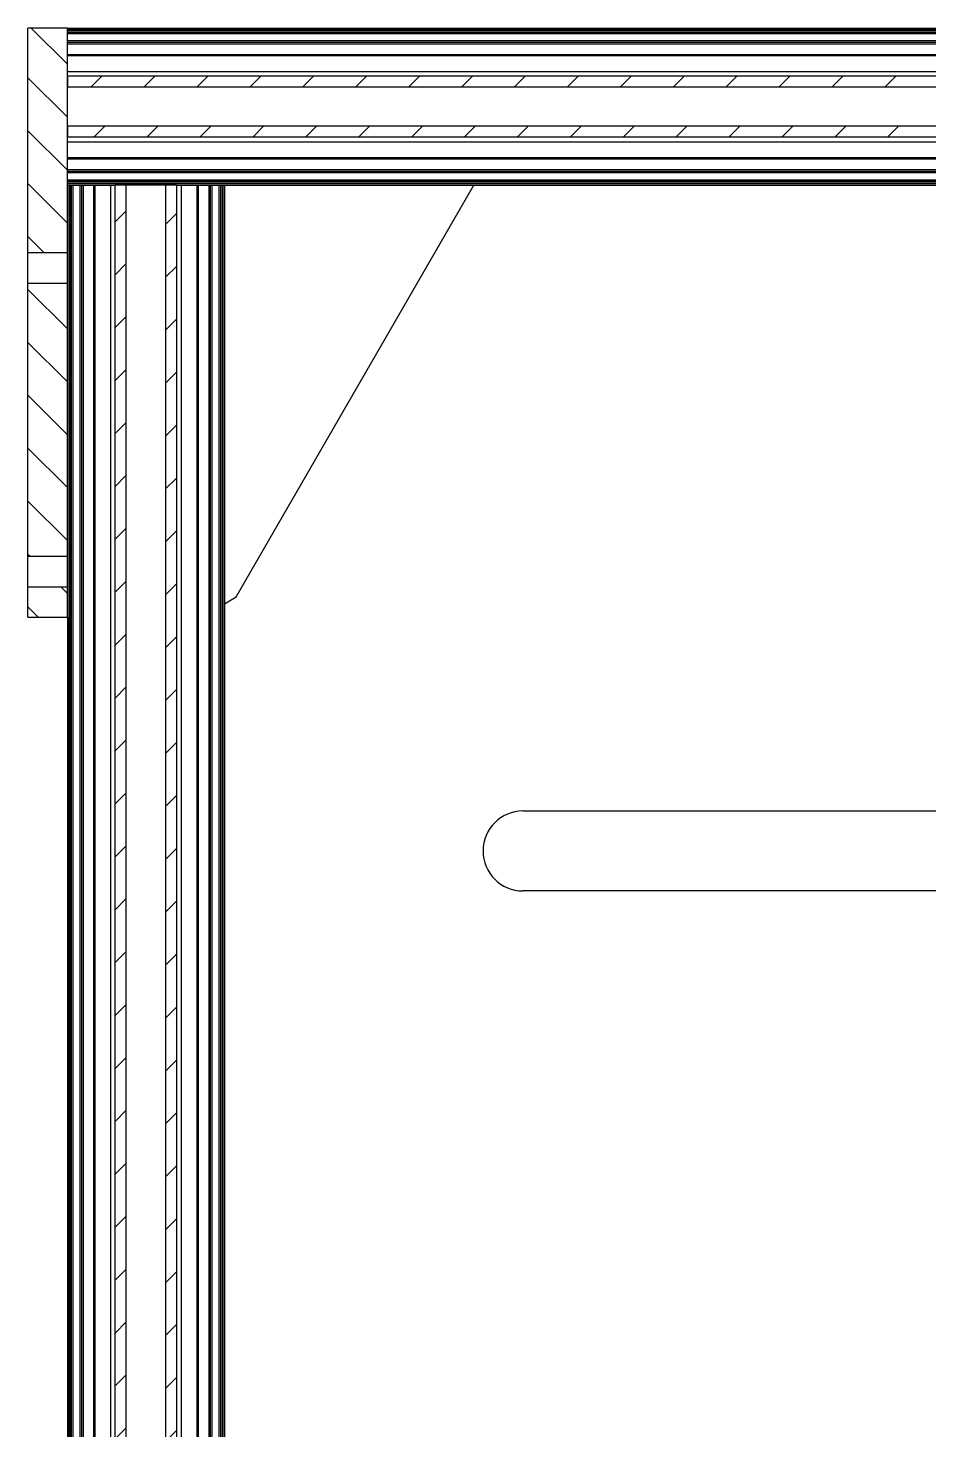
# Model space of a CAD drawing. Header units: millimetres. Extents: x -300 to 1184, y 5 to 1469.
# Drawn here: x 205.7 to 282.2, y 1349.9 to 1468.8 of the extents above; entities that cross this region are included whole.
import ezdxf

# ---------------------------------------------------------------- set-up
doc = ezdxf.new("R2010")
doc.units = ezdxf.units.MM

msp = doc.modelspace()

# ---------------------------------------------------------------- hatches: boundary and pattern name
at = {"linetype": 'Continuous', "lineweight": 18}
h = msp.add_hatch(dxfattribs=at)
h.set_pattern_fill('ANSI31', angle=90, style=0)
h.paths.add_polyline_path([(209.06, 1449.77), (209.06, 1468.84), (205.72, 1468.84), (205.72, 1449.77)], flags=0)
h = msp.add_hatch(dxfattribs=at)
h.set_pattern_fill('ANSI31', style=0)
h.paths.add_polyline_path([(330.18, 1464.77), (209.06, 1464.77), (209.06, 1463.84), (330.18, 1463.84)], flags=0)
h = msp.add_hatch(dxfattribs=at)
h.set_pattern_fill('ANSI31', style=0)
h.paths.add_polyline_path([(209.06, 1459.57), (330.18, 1459.57), (330.18, 1460.5), (209.06, 1460.5)], flags=0)
h = msp.add_hatch(dxfattribs=at)
h.set_pattern_fill('ANSI31', style=0)
h.paths.add_polyline_path([(213.12, 1455.5), (213.12, 1215.5), (214.06, 1215.5), (214.06, 1455.5)], flags=0)
h = msp.add_hatch(dxfattribs=at)
h.set_pattern_fill('ANSI31', style=0)
h.paths.add_polyline_path([(217.39, 1455.5), (217.39, 1215.5), (218.32, 1215.5), (218.32, 1455.5)], flags=0)
h = msp.add_hatch(dxfattribs=at)
h.set_pattern_fill('ANSI31', angle=90, style=0)
h.paths.add_polyline_path([(209.06, 1447.19), (205.72, 1447.19), (205.72, 1423.99), (209.06, 1423.99)], flags=0)
h = msp.add_hatch(dxfattribs=at)
h.set_pattern_fill('ANSI31', angle=90, style=0)
h.paths.add_polyline_path([(205.72, 1421.41), (205.72, 1418.84), (209.06, 1418.84), (209.06, 1421.41)], flags=0)

# ---------------------------------------------------------------- linework, layer by layer
at = {"color": 7, "linetype": 'Continuous', "lineweight": 25}
for p, q in [((209.06, 1468.84), (205.72, 1468.84)), ((205.72, 1449.77), (205.72, 1468.84)), ((209.06, 1449.77), (209.06, 1468.84)), ((209.06, 1468.84), (330.18, 1468.84)), ((209.06, 1468.7), (330.18, 1468.7)), ((209.06, 1468.64), (330.18, 1468.64)), ((209.06, 1468.5), (330.18, 1468.5)), ((209.06, 1468.37), (330.18, 1468.37)), ((209.06, 1467.77), (330.18, 1467.77)), ((209.06, 1467.64), (330.18, 1467.64)), ((209.06, 1467.5), (330.18, 1467.5)), ((209.06, 1466.6), (330.18, 1466.6)), ((209.06, 1466.5), (330.18, 1466.5)), ((209.06, 1465.16), (330.18, 1465.16)), ((209.06, 1464.77), (209.06, 1463.84)), ((209.06, 1464.77), (330.18, 1464.77)), ((209.06, 1463.84), (330.18, 1463.84)), ((209.06, 1460.5), (209.06, 1459.57)), ((330.18, 1460.5), (209.06, 1460.5)), ((330.18, 1459.57), (209.06, 1459.57)), ((209.06, 1459.18), (330.18, 1459.18)), ((209.06, 1457.84), (330.18, 1457.84)), ((209.06, 1457.74), (330.18, 1457.74)), ((209.06, 1456.84), (330.18, 1456.84)), ((209.06, 1456.7), (330.18, 1456.7)), ((209.06, 1456.57), (330.18, 1456.57)), ((209.06, 1455.97), (330.18, 1455.97)), ((209.06, 1455.84), (330.18, 1455.84)), ((209.06, 1455.7), (330.18, 1455.7)), ((209.06, 1455.64), (330.18, 1455.64)), ((209.06, 1455.5), (209.19, 1455.5)), ((209.19, 1455.5), (209.19, 1215.5)), ((209.19, 1455.5), (209.26, 1455.5)), ((209.26, 1455.5), (209.26, 1215.5)), ((209.26, 1455.5), (209.39, 1455.5)), ((209.39, 1455.5), (209.39, 1215.5)), ((209.39, 1455.5), (209.52, 1455.5)), ((209.52, 1455.5), (209.52, 1215.5)), ((209.52, 1455.5), (210.12, 1455.5)), ((210.12, 1455.5), (210.12, 1215.5)), ((210.12, 1455.5), (210.26, 1455.5)), ((210.26, 1455.5), (210.26, 1215.5)), ((210.26, 1455.5), (212.48, 1455.5)), ((210.39, 1455.5), (210.39, 1215.5)), ((211.29, 1455.5), (211.29, 1215.5)), ((211.39, 1455.5), (211.39, 1215.5)), ((212.48, 1455.5), (212.73, 1455.5)), ((212.73, 1455.5), (212.73, 1215.5)), ((212.73, 1455.5), (213.12, 1455.5)), ((214.06, 1455.5), (213.12, 1455.5)), ((213.12, 1215.5), (213.12, 1455.5)), ((214.06, 1215.5), (214.06, 1455.5)), ((217.39, 1455.5), (214.06, 1455.5)), ((217.39, 1455.5), (217.39, 1215.5)), ((218.32, 1455.5), (217.39, 1455.5)), ((218.32, 1455.5), (218.32, 1215.5)), ((218.32, 1455.5), (218.71, 1455.5)), ((218.71, 1455.5), (218.71, 1215.5)), ((218.71, 1455.5), (218.96, 1455.5)), ((218.96, 1455.5), (221.19, 1455.5)), ((220.06, 1455.5), (220.06, 1215.5)), ((220.15, 1455.5), (220.15, 1215.5)), ((221.06, 1455.5), (221.06, 1215.5)), ((221.19, 1455.5), (221.19, 1215.5)), ((221.19, 1455.5), (221.32, 1455.5)), ((221.32, 1455.5), (221.32, 1215.5)), ((221.32, 1455.5), (221.92, 1455.5)), ((221.92, 1455.5), (221.92, 1215.5)), ((221.92, 1455.5), (222.06, 1455.5)), ((222.06, 1455.5), (222.06, 1215.5)), ((222.06, 1455.5), (222.19, 1455.5)), ((222.19, 1455.5), (222.19, 1215.5)), ((222.19, 1455.5), (222.26, 1455.5)), ((222.26, 1455.5), (222.26, 1215.5)), ((222.26, 1455.5), (222.39, 1455.5)), ((222.39, 1455.5), (222.39, 1255.5)), ((222.39, 1455.5), (286.06, 1455.5)), ((223.39, 1420.57), (243.56, 1455.5)), ((209.06, 1449.77), (205.72, 1449.77)), ((205.72, 1447.19), (205.72, 1449.77)), ((209.06, 1447.19), (209.06, 1449.77)), ((205.72, 1447.19), (209.06, 1447.19)), ((205.72, 1423.99), (205.72, 1447.19)), ((209.06, 1423.99), (209.06, 1447.19)), ((209.06, 1423.99), (205.72, 1423.99)), ((205.72, 1421.41), (205.72, 1423.99)), ((209.06, 1421.41), (209.06, 1423.99)), ((205.72, 1421.41), (209.06, 1421.41)), ((205.72, 1418.84), (205.72, 1421.41)), ((209.06, 1418.84), (209.06, 1421.41)), ((222.39, 1419.99), (223.39, 1420.57)), ((205.72, 1418.84), (209.06, 1418.84)), ((209.06, 1418.84), (209.06, 1215.5))]:
    msp.add_line(p, q, dxfattribs=at)
at = {"color": 7, "linetype": 'Continuous'}
for p, q in [((247.72, 1402.4), (477.06, 1402.4)), ((477.06, 1395.61), (247.72, 1395.61))]:
    msp.add_line(p, q, dxfattribs=at)
msp.add_arc((247.72, 1399.01), 3.39, 90, 270, dxfattribs=at)

doc.saveas('drawing.dxf')
